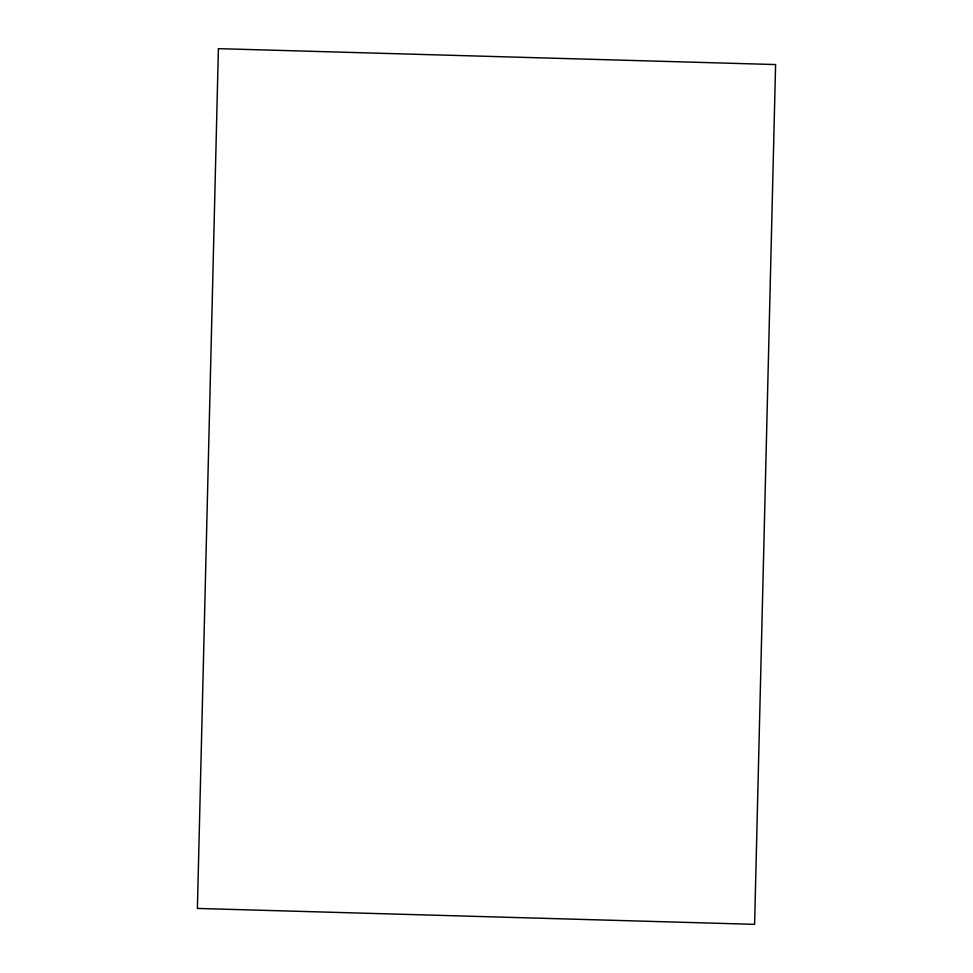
<?xml version="1.0" encoding="UTF-8"?>
<svg xmlns="http://www.w3.org/2000/svg" width="973" height="973" viewBox="0 0 973 973"><rect width="100%" height="100%" fill="white"/><g stroke="black" fill="none" stroke-linecap="round" stroke-linejoin="round"><path stroke-width="1.46" d="M218.402 48.65L197.397 908.441L754.598 924.35L775.603 64.559L218.402 48.65"/></g></svg>
